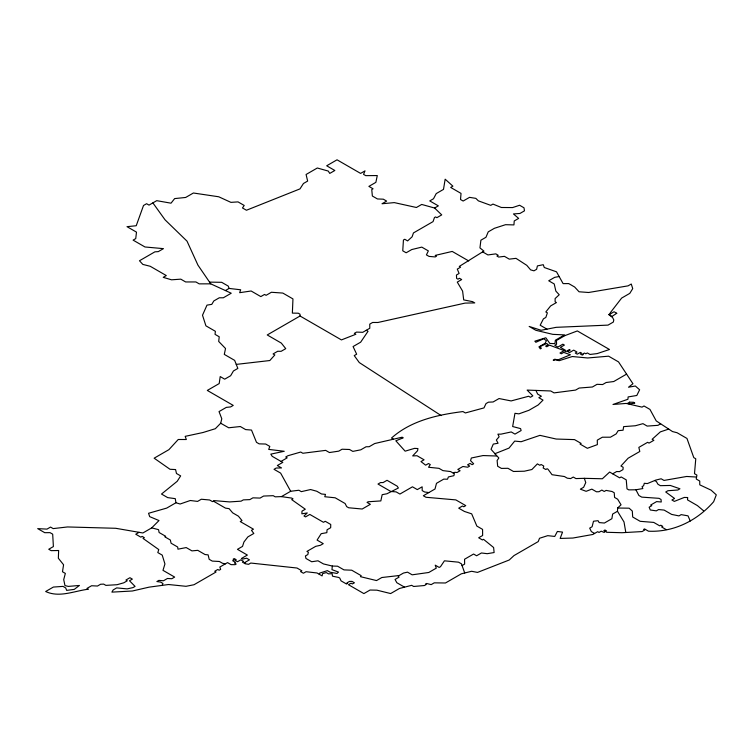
<?xml version="1.0" encoding="UTF-8"?>
<svg xmlns="http://www.w3.org/2000/svg" width="754" height="754" viewBox="0 0 754 754"><rect width="100%" height="100%" fill="white"/><g stroke="black" fill="none" stroke-linecap="round" stroke-linejoin="round"><path stroke-width="1.13" d="M625.82 532.503L624.01 521.947L617.488 511.259L617.62 508.026L621.042 504.812L617.658 499.205L614.576 497.423L614.237 492.758L612.031 491.485L606.093 490.402L604.246 491.467L601.824 490.062L598.959 491.721L596.471 491.796L591.852 489.129L586.131 491.306L580.354 489.176L583.653 487.263L585.754 482.569L584.322 478.328L575.924 478.583L573.276 477.056L570.637 478.583L567.281 478.187L564.416 476.528L552.041 474.709L548.007 469.252L547.121 468.743L545.802 469.506L543.163 467.98L543.766 466.038L541.127 464.511L539.807 465.275L537.385 463.88L531.89 469.516L524.341 471.212L513.455 471.476L507.951 468.3L501.41 468.413L497.668 466.245L497.122 460.506L498.828 457.989L491.043 449.318L493.295 444.087L498.064 443.248L496.358 439.978L499.139 436.764L497.894 434.163L501.014 434.144L511.231 431.948L514.973 434.106L521.108 430.562L520.599 428.611L512.654 426.538L514.954 413.315L518.884 413.861L528.969 410.28L538.215 404.945L543.021 400.11L538.837 397.697L541.381 396.227L537.64 394.059L535.924 390.421M225.399 290.554L229.075 288.424L240.677 289.781L239.659 292.684L251.129 290.997L260.818 296.595L264.56 294.437L266.096 295.323L271.383 292.269L282.825 293.07L292.957 298.914L292.363 313.117L298.282 313.202L300.035 314.22L300.045 316.011L341.439 339.913L355.869 334.258L354.323 333.372L356.529 332.099L362.749 332.316L369.79 328.254L369.762 324.116L372.627 322.467L377.914 322.486L465.105 303.099L474.756 302.91L472.551 301.638L463.701 299.904L462.607 291.119L457.273 282.1L461.684 279.555L459.478 278.283L457.942 279.178L456.613 278.414L456.453 274.993L459.101 273.466L457.292 269.103L460.59 267.189L459.271 266.426L482.635 251.883L487.923 254.937L495.812 253.872L498.234 255.276L496.914 256.04L498.677 257.057L504.464 256.351L509.28 259.14L516 258.349L526.792 265.342L530.628 269.866L533.973 270.827L536.612 269.301L537.404 265.908L543.257 264.692L544.275 267.51L556.509 271.817L563.106 283.617L568.714 283.589L574.661 287.02L579.053 291.779L588.629 292.495L628.101 285.851L631.268 284.022L632.719 288.622L629.788 293.372L621.645 298.075L610.212 312.844L610.551 313.523L608.789 314.541L612.606 317.566L613.803 319.922L613.322 322.062L608.035 325.115L556.169 327.33L541.136 330.29L529.167 326.435L535.84 330.29L552.814 334.352L564.614 334.899L555.359 340.233L554.944 343.645L549.817 343.438L545.811 337.773L534.84 341.176L535.868 342.278L543.719 338.734L546.405 340.723L545.095 343.315L538.931 346.868L540.326 348.866L541.363 348.273L539.921 346.68L546.669 343.494L548.252 344.606L545.632 346.114L546.735 346.755L549.525 345.144L564.171 350.61L559.986 353.023L561.306 353.786L563.728 352.391L570.42 354.785L557.979 359.884L554.755 359.224L553.21 360.11L553.87 360.497L555.133 359.771L559.195 360.685L572.295 356.529L587.668 357.98L608.61 356.18L618.525 361.901L632.945 383.739L628.516 387.217L635.358 386.01L639.618 389.771L636.81 395.482L628.129 396.924L627.931 399.262L612.993 404.464L626.131 403.437L642.031 407.122L644.01 405.982L649.957 409.413L656.225 420.902L672.493 431.561L677.054 432.721L686.96 438.442L693.793 457.631L695.772 458.781L694.491 473.682L696.913 475.086L696.215 479.016L699.74 481.052L699.759 484.831L711.107 490.166L716.3 494.86L713.661 501.702C697.356 520.505 673.614 532.437 648.478 531.193L644.519 528.903L643.633 529.412L644.736 530.043L642.097 531.57L621.946 532.72L606.706 532.286L605.387 531.523L606.489 530.891L604.944 529.996L603.85 530.637L604.944 531.268L604.227 532.456L601.192 531.193L599.015 532.456L597.677 531.674L592.832 534.473L572.899 538.036L560.147 538.431L562.541 532.107L557.376 531.457L554.755 536.443L547.724 535.66L539.534 538.262L538.224 541.589L514.002 555.575L509.223 560.005L477.518 572.409L471.608 571.278L461.316 573.832L445.463 582.993L434.247 582.842L431.165 584.623L426.604 583.473L425.501 584.105L426.198 584.51L424.436 585.528L413.663 586.471L411.675 585.321L399.45 588.478L390.638 593.558L376.906 590.165L370.054 590.033L363.89 593.596L348.471 584.699L351.119 583.172L352.438 583.935L354.418 582.785L351.995 581.391L349.507 581.419L346.868 582.946L347.66 583.408L346.557 584.039L341.053 580.863L339.771 578.082L338.678 577.451L332.514 576.179L332.109 573.671L328.518 573.869L326.312 572.597L322.646 573.587L322.099 575.905L317.038 572.983L306.049 571.711L303.4 573.238L300.544 571.579L301.864 570.816L297.019 568.026L250.79 563.049L248.584 564.322L245.286 563.794L242.42 562.145L243.617 561.447L240.818 559.836L237.519 561.739L235.097 560.345L236.2 559.713L234.221 558.563L233.118 559.204L234.221 559.836L232.675 560.731L235.54 562.38L234.437 563.012L236.2 564.03L235.097 564.671L231.044 564.642L227.529 562.607L219.819 567.055L220.668 569.336L219.131 570.231L217.812 569.468L214.73 571.249L216.049 572.013L193.976 584.746L186.012 586.31L168.538 584.52L149.132 587.14L132.355 591.004L111.894 592.126L113.194 589.911L116.691 587.894L127.134 588.883L132.968 587.611L135.07 586.395L129.5 580.769L132.355 579.119L129.933 577.715L125.937 580.024L127.256 580.787L123.741 582.823L117.021 584.718L105.871 585.377L103.666 584.105L100.565 584.256L97.483 586.037L91.583 585.745L86.964 588.412L88.35 589.213C74.335 590.919 59.368 597.988 45.655 591.513L53.364 587.064L63.016 586.386L65.692 587.931L66.663 590.382L74.25 589.392L79.424 585.453L68.331 586.405L64.967 585.575L63.713 579.628L65.344 573.408L62.478 571.758L63.581 564.774L58.35 558.243L58.642 550.514L51.168 550.646L48.746 549.251L53.393 546.565L52.686 534.171L50.037 532.644L44.75 532.692L37.7 528.629L47.002 529.11L50.527 527.074L53.166 528.601L67.53 526.952L115.739 528.29L142.892 532.974L151.724 527.875L159 520.552L149.678 516.631L148.557 513.276L166.7 508.102L175.946 502.758L180.112 504.011L190.272 500.505L197.586 501.401L201.327 499.242L209.631 499.987L212.496 501.646L214.259 500.628L229.668 501.919L241.11 501.156L243.316 499.883L249.838 499.619L252.92 497.838L260.073 498.083L263.598 496.047L273.231 495.689L275.21 496.829L281.43 496.613L291.704 498.092L293.023 498.856L291.704 499.619L305.304 509.223L301.996 511.127L301.873 513.823L307.264 512.946L303.994 516.009L305.53 516.895L309.819 514.426L323.475 522.305L325.228 521.287L330.742 524.464L330.676 527.706L327.057 529.789L326.84 532.663L321.185 533.681L317.085 540.09L323.249 543.653L320.393 545.302L315.728 546.33L306.925 551.41L308.367 552.248L307.839 554.558L305.417 555.962L305.964 558.46L311.694 561.758L318.009 560.797L323.447 563.926L332.307 566.047L331.977 569.638L338.499 572.088L336.972 573.445L330.129 572.22L327.377 570.627L319.753 573.087L319.215 574.237M175.946 502.758L175.258 498.648L167.68 497.612L161.516 494.049L177.199 481.297L180.649 475.897L176.464 473.484L175.588 469.563L169.999 469.28L154.146 458.187L168.905 449.667L178.236 439.497L186.332 439.516L185.182 436.349L202.977 432.523L215.342 428.706L220.696 423.23L221.789 418.781L219.037 411.58L226.304 407.386L230.592 406.934L233.24 405.407L207.303 390.431L219.197 383.569L220.206 376.576L224.701 379.177L230.639 375.737L233.438 370.968L237.84 368.433L234.645 360.365L224.296 354.389L225.531 348.499L218.688 341.439L219.235 336.784L215.031 334.352L215.39 331.308L205.917 325.832L202.506 315.229L206.982 305.125L211.789 304.362L213.806 300.959L219.282 297.792L223.335 297.783L231.233 293.221L210.734 283.843L199.207 283.862L195.908 281.949L185.635 281.949L180.79 279.159L171.516 279.809L163.213 277.34L166.295 275.559L150.234 266.285L142.826 264.409L139.481 260.752L154.89 251.845L158.293 251.619L163.448 248.641L144.985 246.982L133.1 240.121L135.739 238.594L136.493 232.138L127.021 226.671L136.229 225.738L143.514 205.493L146.596 203.712L149.019 205.116L156.728 200.668L171.026 203.184L174.645 198.594L185.682 197.454L193.392 193.005L218.717 196.775L230.922 202.364L238.038 201.893L244.211 205.456L242.477 207.963L246.445 210.243L299.988 188.886L303.457 183.486L307.641 181.073L306.086 174.485L317.311 168.001L328.244 171.054L329.771 173.411L334.833 170.489L326.689 165.786L337.038 159.81L360.601 173.411L365.002 170.875L363.56 174.372L365.756 175.644L377.283 175.559L375.878 182.345L368.885 186.389L373.07 188.802L371.75 189.565L372.363 196.021L377.434 198.952L383.334 199.188L386.632 201.092L382.014 203.759L394.304 202.609L416.415 207.491L421.703 204.447L434.606 208.029L441.731 214.89L436.886 217.689L435.567 216.926L434.464 217.557L433.05 221.61L413.456 232.929L412.108 236.803L407.622 240.912L404.757 239.263L403.437 240.026L402.749 250.809L406.161 252.778L411.741 249.555L421.788 247.114L428.357 250.903L426.415 254.89L429.035 256.398L435.19 256.935L436.509 256.172L435.19 255.408L452.221 251.431L468.743 260.959M162.223 585.368L162.93 583.445L160.517 582.05L156.889 581.541L158.868 580.391L163.495 580.769L167.454 578.478L171.799 578.733L174.655 577.083L162.987 570.344L164.938 563.973L162.223 555.123L157.812 552.578L158.764 549.572L143.024 538.413L144.353 537.659L142.148 536.386L140.828 537.15L135.758 534.218L139.066 532.315M434.606 208.029L438.347 205.87L429.761 200.913L433.503 198.754L436.227 193.59L443.493 189.395L445.162 179.198L452.89 186.163L450.685 187.435L461.033 193.41L460.515 199.508L463.154 201.035L469.544 197.35L475.84 198.368L478.366 200.847L490.75 205.352L492.946 204.08L501.363 207.491L512.569 207.576L519.6 205.258L524.002 207.802L524.473 210.847L519.93 213.467L513.446 213.929L518.648 218.406L514.237 220.95L513.936 224.909L505.529 224.692L494.398 228.302L488.234 231.864L485.962 237.274L480.892 240.206L479.949 247.915L483.964 251.12L482.635 251.883M300.045 316.011L267.236 334.955L281.327 343.098L285.747 348.65L281.129 351.317L277.698 351.27L273.08 353.937L274.833 354.955L269.819 360.535L236.247 364.399M220.696 423.23L228.698 427.782L240.328 426.528L245.644 429.591L251.506 430.063L256.483 442.315L259.15 443.861L265.681 444.031L269.791 446.406L268.707 449.403L284.249 451.278L270.809 454.134L272.203 456.321L281.006 461.41L287.18 457.848L285.709 456.999L287.915 455.736L300.733 452.042L302.854 453.267L325.671 450.374L329.413 452.541L338.763 451.146L342.062 449.233L349.526 449.488L352.825 451.392L360.78 449.818L366.067 446.764L369.177 446.717L374.681 443.541L402.155 437.197L403.258 437.838L395.822 440.798L405.134 451.175L414.54 448.366L417.942 448.564L417.565 450.713L412.674 455.925L417.019 455.736L424.068 459.799L420.986 461.58L425.642 465.18L428.508 463.531L430.27 464.549L428.564 467.254L438.988 468.338L442.947 470.619L450.562 471.561L454.304 473.719L453.899 475.689L448.404 476.943L447.499 479.224L443.757 479.12L436.491 483.323L435.011 489.007L423.343 495.746L425.982 497.272L455.85 499.902L465.755 505.623L463.776 506.773L462.456 506.009L458.715 508.168L464.389 511.438L471.684 513.851L476.848 526.075L482.579 529.383L482.635 535.491L478.677 537.781L482.419 539.949L483.521 539.308L493.616 547.517L494.115 552.541L487.235 553.69L481.448 552.974L476.603 555.773L473.587 554.03L464.558 559.242L464.634 564.096L462.061 565.585M281.43 496.613L290.676 491.269L298.895 490.251L301.317 491.646L310.591 489.544L316.774 491.25L321.506 493.983L325.492 494.388L324.767 496.735L335.191 497.8L345.106 503.521L346.689 506.631L348.668 507.772L362.203 509.016L370.355 504.303L367.047 502.4L368.15 501.768L380.836 500.92L382.174 494.671L386.906 493.776L398.395 487.998L397.16 486.151L387.038 480.307L383.07 482.588L380.582 482.551L377.99 484.049L390.864 491.485L396.17 491.9L399.912 494.059L412.466 486.811L417.311 489.61L422.155 486.811L422.183 490.59L424.606 491.985L428.847 492.569M244.824 563.53L245.474 563.153L244.598 562.644L249.442 559.854L246.577 558.196L242.524 559.119L241.421 558.488L247.369 555.057L237.453 549.336L242.524 546.405L243.947 541.985L247.877 536.895L253.825 533.464L251.468 530.326L253.457 529.185L240.243 521.561L241.987 520.552L238.396 516.16L232.675 512.852L229.112 508.658L225.493 508.13L213.373 501.137M453.333 473.163L454.879 472.277L457.009 472.522L460.091 470.741L457.819 469.431L462.881 466.5L467.716 467.207L469.695 466.066L467.574 464.841L469.996 463.446L472.117 464.671L473.663 463.776L470.553 460.656L471.344 458.008L483.06 455.557L496.424 456M626.583 374.116L613.737 381.533L606.141 382.514L602.616 384.549L597.027 384.323L592.399 387L579.138 388.046L575.613 390.082L554.039 392.881L550.731 390.968L527.112 390.091L532.842 395.869L530.42 397.264L528.658 396.246L511.127 400.93L499.054 398.546L493.107 401.976L488.451 402.174L486.028 403.569L483.974 407.905L465.369 412.956L462.947 411.561C437.612 414.775 411.1 420.543 391.496 438.055L393.484 439.205M660.645 423.795L657.978 425.331L647.158 426.085L642.974 423.663L635.377 425.746L623.643 426.632L623.077 430.214L618.157 430.675L616.178 433.889L610.457 437.197L602.361 437.216L597.3 440.138L597.356 444.634L587.357 448.291L580.024 444.059L581.127 443.418L574.52 439.61L556.169 439.035L539.939 435.35L521.146 441.731L514.699 441.09L509.016 448.093L494.662 453.804M398.282 576.047L403.465 573.049L407.537 572.154L412.155 574.821L428.8 572.475L436.283 568.148L435.218 565.151L439.186 567.442L440.506 566.678L444.436 560.816L458.564 562.182L461.429 563.832L464.718 572.983M612.691 473.823L616.678 471.523L619.468 471.646L622.992 469.61L623.153 467.273L620.947 466L628.11 458.225L639.788 451.486L638.845 447.386L647.648 442.306L649.034 443.098L653.878 440.308L652.125 439.29L660.353 431.872L668.713 429.083M584.322 478.328L602.361 478.771L609.637 472.061L619.647 477.848L621.183 476.952L626.254 479.874L627.008 488.856L628.77 489.874L635.924 489.78L642.832 488.554L642.088 486.622L643.624 485.736L644.284 483.295L647.366 483.578L655.697 480.119L661.135 478.781L664.001 480.43L686.649 476.471L696.564 477.046M617.488 511.259L612.644 514.058L611.871 518.714L604.388 523.04L599.147 522.579L598.082 520.694L593.502 521.231L592.107 526.744L589.685 528.149L591.362 531.608L594.576 533.464M559.138 276.52L554.671 277.349L548.724 280.78L554.228 283.966L555.849 291.091L559.223 294.739L555.123 298.565L555.133 301.798L556.452 302.561L550.646 305.917L545.821 311.958L547.366 312.844L545.849 317.434L543.427 318.838L540.175 325.219L546.97 329.14M617.62 508.026L629.138 508.187L632.314 511.071L632.681 516.999L640.165 521.316L653.737 522.409L659.684 525.84L660.787 525.208L662.766 526.349L661.663 526.989L666.178 529.591M209.555 282.119L221.695 282.316L228.302 286.134L229.075 288.424M332.307 566.047L337.594 566.207L343.956 569.883L351.722 570.203L361.185 575.67L360.459 576.669L376.538 580.571L381.826 577.517L398.018 575.66L399.026 577.168L395.058 579.449L396.83 582.71L404.54 587.159M225.323 563.879L222.487 563.266L219.405 561.485L212.27 561.089L209.188 559.317L208.113 554.859L205.05 554.548L197.784 550.345L191.94 550.882L186.21 547.574L177.953 549.185L177.69 547.036L171.083 543.219L170.347 540.015L164.843 536.829L165.72 536.32L159.113 532.513L158.538 529.657L151.724 527.875M281.006 461.41L282.835 462.343L277.331 465.52L281.515 467.932L276.218 468.036L274.022 469.308L280.629 473.116L290.676 491.269M654.811 480.628L656.376 481.533L657.95 484.256L660.372 485.661L670.325 485.463L679.957 488.781L677.818 490.015L667.921 490.722L665.725 491.994L674.547 498.469L671.908 499.996L674.33 501.401L684.264 497.442L687.686 497.536L687.497 499.874L697.412 505.595L703.567 510.778M366.265 330.29L368.027 331.308L360.657 342.184L353.079 346.557L356.661 354.201L354.239 355.596L359.281 362.561L441.137 415.577M152.873 202.892L165.051 219.829L187.02 241.157L197.953 265.154L210.734 283.843M635.924 489.78L638.874 495.463L641.739 497.122L659.043 498.337L661.032 499.478L661.249 501.994L656.63 501.599L650.683 505.029L651.786 505.67L649.147 507.188L650.287 509.987L656.329 510.863L658.61 509.553L664.142 510.081L671.625 514.407L678.968 515.906L681.164 514.633L688.016 515.84L690.278 521.052M616.734 313.278L612.012 316.407L609.025 314.672L614.086 311.751L616.734 313.278M564.812 335.653L556.452 340.488L556.575 344.258L554.812 345.275L557.885 347.057L562.852 344.182L564.397 345.078L560.429 347.368L565.5 350.29L564.492 350.864L565.811 351.628L569.336 349.592L570.222 350.101L567.696 351.562L569.459 352.58L573.681 350.139L576.989 352.043L575.283 353.032L577.262 354.173L580.344 352.391L581.664 353.155L580.297 353.946L582.286 355.087L583.162 354.578L582.503 354.201L584.482 353.051L585.811 353.814L587.347 352.929L589.986 354.455L597.149 353.607L609.486 349.498L577.338 330.94L564.812 335.653M629.618 402.174L627.639 403.315L629.467 404.003L634.84 403.079L633.662 402.297L629.618 402.174"/></g></svg>
